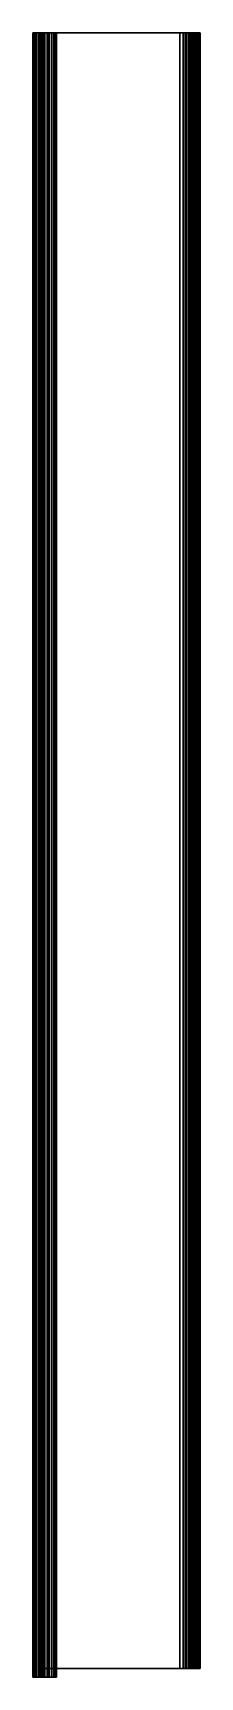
# Model space of a CAD drawing. Header units: inches. Extents: x 0 to 326, y 0 to 386.
# Drawn here: x 286.5 to 325.8, y 0 to 386 of the extents above.
import ezdxf

# ---------------------------------------------------------------- set-up
doc = ezdxf.new("R2010")
doc.units = ezdxf.units.IN
doc.header["$MEASUREMENT"] = 0
doc.layers.add('ACESSORIOS', color=252, linetype='CONTINUOUS')

msp = doc.modelspace()

# ---------------------------------------------------------------- linework, layer by layer
at = {"layer": 'ACESSORIOS'}
for points in [[(286.47, 0, 2.8), (286.47, 0, 11.1), (286.47, 386, 11.1), (286.47, 386, 2.8)], [(288.27, 386, 11.1), (286.47, 386, 11.1), (286.47, 386, 2.8), (288.27, 386, 2.8)], [(288.27, 0, 11.1), (288.27, 386, 11.1), (288.27, 386, 2.8), (288.27, 0, 2.8)], [(289.82, 386, 11.8), (289.82, 0, 11.8), (288.97, 0, 11.8), (288.97, 386, 11.8)], [(289.82, 386, 13.6), (289.82, 0, 13.6), (288.97, 0, 13.6), (288.97, 386, 13.6)], [(289.82, 386, 11.8), (289.82, 386, 13.6), (288.97, 386, 13.6), (288.97, 386, 11.8)], [(320.97, 386, 1.8), (320.97, 2, 1.8), (289.27, 2, 1.8), (289.27, 386, 1.8)], [(289.27, 386), (320.97, 386), (320.97, 2), (289.27, 2)], [(289.27, 386, 1.8), (289.27, 386), (320.97, 386), (320.97, 386, 1.8)], [(290.22, 386, 7.7), (290.22, 0, 7.7), (290.22, 0, 11.4), (290.22, 386, 11.4)], [(290.22, 386, 7.7), (290.22, 0, 7.7), (292.02, 0, 7.7), (292.02, 386, 7.7)], [(290.22, 386, 7.7), (290.22, 386, 11.4), (292.02, 386, 11.4), (292.02, 386, 7.7)], [(292.02, 386, 7.7), (292.02, 0, 7.7), (292.02, 0, 11.4), (292.02, 386, 11.4)], [(322.97, 386, 43), (322.97, 386, 18), (322.97, 2, 18), (322.97, 2, 43)], [(324.77, 386, 18), (322.97, 386, 18), (322.97, 386, 43), (324.77, 386, 43)], [(323.97, 2, 47.5), (325.77, 2, 47.5), (325.77, 386, 47.5), (323.97, 386, 47.5)], [(323.97, 2, 47.5), (323.97, 2, 45.05), (323.97, 386, 45.05), (323.97, 386, 47.5)], [(323.97, 386, 15.95), (323.97, 386, 4.8), (323.97, 2, 4.8), (323.97, 2, 15.95)], [(323.97, 386, 4.8), (325.77, 386, 4.8), (325.77, 386, 15.95), (323.97, 386, 15.95)], [(325.77, 386, 47.5), (325.77, 386, 45.05), (323.97, 386, 45.05), (323.97, 386, 47.5)], [(324.77, 2, 43), (324.77, 2, 18), (324.77, 386, 18), (324.77, 386, 43)], [(325.77, 386, 45.05), (325.77, 386, 47.5), (325.77, 2, 47.5), (325.77, 2, 45.05)], [(325.77, 2, 15.95), (325.77, 2, 4.8), (325.77, 386, 4.8), (325.77, 386, 15.95)], [(288.27, 0, 11.1), (286.47, 0, 11.1), (286.47, 0, 2.8), (288.27, 0, 2.8)], [(289.82, 0, 11.8), (289.82, 0, 13.6), (288.97, 0, 13.6), (288.97, 0, 11.8)], [(289.27, 2, 1.8), (289.27, 2), (320.97, 2), (320.97, 2, 1.8)], [(289.27, 0, 1.8), (289.27, 2, 1.8), (289.27, 2), (289.27, 0)], [(290.22, 0, 11.4), (292.02, 0, 11.4), (292.02, 0, 7.7), (290.22, 0, 7.7)], [(324.77, 2, 18), (322.97, 2, 18), (322.97, 2, 43), (324.77, 2, 43)], [(325.77, 2, 45.05), (323.97, 2, 45.05), (323.97, 2, 47.5), (325.77, 2, 47.5)], [(323.97, 2, 4.8), (323.97, 2, 15.95), (325.77, 2, 15.95), (325.77, 2, 4.8)]]:
    msp.add_3dface(points, dxfattribs=at)

# ---------------------------------------------------------------- meshes
mesh = msp.add_polymesh((2, 7), dxfattribs=at)
for k, corner in enumerate([(288.97, 0, 13.6), (288.33, 0, 13.51), (287.72, 0, 13.27), (287.21, 0, 12.87), (286.81, 0, 12.35), (286.56, 0, 11.75), (286.47, 0, 11.1), (288.97, 386, 13.6), (288.33, 386, 13.51), (287.72, 386, 13.27), (287.21, 386, 12.87), (286.81, 386, 12.35), (286.56, 386, 11.75), (286.47, 386, 11.1)]):
    mesh.set_mesh_vertex(divmod(k, 7), corner)
mesh = msp.add_polymesh((2, 7), dxfattribs=at)
for k, corner in enumerate([(286.47, 386, 2.8), (286.57, 386, 2.08), (286.85, 386, 1.4), (287.29, 386, 0.82), (287.87, 386, 0.38), (288.55, 386, 0.1), (289.27, 386), (286.47, 0, 2.8), (286.57, 0, 2.08), (286.85, 0, 1.4), (287.29, 0, 0.82), (287.87, 0, 0.38), (288.55, 0, 0.1), (289.27, 0)]):
    mesh.set_mesh_vertex(divmod(k, 7), corner)
mesh = msp.add_polymesh((2, 7), dxfattribs=at)
for k, corner in enumerate([(288.97, 386, 11.8), (288.79, 386, 11.78), (288.62, 386, 11.71), (288.48, 386, 11.59), (288.37, 386, 11.45), (288.3, 386, 11.28), (288.27, 386, 11.1), (288.97, 386, 13.6), (288.33, 386, 13.51), (287.72, 386, 13.27), (287.21, 386, 12.87), (286.81, 386, 12.35), (286.56, 386, 11.75), (286.47, 386, 11.1)]):
    mesh.set_mesh_vertex(divmod(k, 7), corner)
mesh = msp.add_polymesh((2, 7), dxfattribs=at)
for k, corner in enumerate([(288.27, 386, 2.8), (288.31, 386, 2.54), (288.41, 386, 2.3), (288.57, 386, 2.09), (288.77, 386, 1.93), (289.02, 386, 1.83), (289.27, 386, 1.8), (286.47, 386, 2.8), (286.57, 386, 2.08), (286.85, 386, 1.4), (287.29, 386, 0.82), (287.87, 386, 0.38), (288.55, 386, 0.1), (289.27, 386)]):
    mesh.set_mesh_vertex(divmod(k, 7), corner)
mesh = msp.add_polymesh((2, 7), dxfattribs=at)
for k, corner in enumerate([(288.97, 386, 11.8), (288.79, 386, 11.78), (288.62, 386, 11.71), (288.48, 386, 11.59), (288.37, 386, 11.45), (288.3, 386, 11.28), (288.27, 386, 11.1), (288.97, 0, 11.8), (288.79, 0, 11.78), (288.62, 0, 11.71), (288.48, 0, 11.59), (288.37, 0, 11.45), (288.3, 0, 11.28), (288.27, 0, 11.1)]):
    mesh.set_mesh_vertex(divmod(k, 7), corner)
mesh = msp.add_polymesh((2, 7), dxfattribs=at)
for k, corner in enumerate([(288.27, 0, 2.8), (288.31, 0, 2.54), (288.41, 0, 2.3), (288.57, 0, 2.09), (288.77, 0, 1.93), (289.02, 0, 1.83), (289.27, 0, 1.8), (288.27, 386, 2.8), (288.31, 386, 2.54), (288.41, 386, 2.3), (288.57, 386, 2.09), (288.77, 386, 1.93), (289.02, 386, 1.83), (289.27, 386, 1.8)]):
    mesh.set_mesh_vertex(divmod(k, 7), corner)
mesh = msp.add_polymesh((2, 7), dxfattribs=at)
for k, corner in enumerate([(289.82, 0, 11.8), (289.93, 0, 11.79), (290.02, 0, 11.75), (290.11, 0, 11.68), (290.17, 0, 11.6), (290.21, 0, 11.5), (290.22, 0, 11.4), (289.82, 386, 11.8), (289.93, 386, 11.79), (290.02, 386, 11.75), (290.11, 386, 11.68), (290.17, 386, 11.6), (290.21, 386, 11.5), (290.22, 386, 11.4)]):
    mesh.set_mesh_vertex(divmod(k, 7), corner)
mesh = msp.add_polymesh((2, 7), dxfattribs=at)
for k, corner in enumerate([(289.82, 386, 13.6), (290.39, 386, 13.53), (290.92, 386, 13.31), (291.38, 386, 12.96), (291.73, 386, 12.5), (291.95, 386, 11.97), (292.02, 386, 11.4), (289.82, 0, 13.6), (290.39, 0, 13.53), (290.92, 0, 13.31), (291.38, 0, 12.96), (291.73, 0, 12.5), (291.95, 0, 11.97), (292.02, 0, 11.4)]):
    mesh.set_mesh_vertex(divmod(k, 7), corner)
mesh = msp.add_polymesh((2, 7), dxfattribs=at)
for k, corner in enumerate([(290.22, 386, 11.4), (290.21, 386, 11.5), (290.17, 386, 11.6), (290.11, 386, 11.68), (290.02, 386, 11.75), (289.93, 386, 11.79), (289.82, 386, 11.8), (292.02, 386, 11.4), (291.95, 386, 11.97), (291.73, 386, 12.5), (291.38, 386, 12.96), (290.92, 386, 13.31), (290.39, 386, 13.53), (289.82, 386, 13.6)]):
    mesh.set_mesh_vertex(divmod(k, 7), corner)
mesh = msp.add_polymesh((2, 7), dxfattribs=at)
for k, corner in enumerate([(320.97, 386, 1.8), (321.75, 386, 1.9), (322.47, 386, 2.2), (323.1, 386, 2.68), (323.57, 386, 3.3), (323.87, 386, 4.02), (323.97, 386, 4.8), (320.97, 2, 1.8), (321.75, 2, 1.9), (322.47, 2, 2.2), (323.1, 2, 2.68), (323.57, 2, 3.3), (323.87, 2, 4.02), (323.97, 2, 4.8)]):
    mesh.set_mesh_vertex(divmod(k, 7), corner)
mesh = msp.add_polymesh((2, 7), dxfattribs=at)
for k, corner in enumerate([(320.97, 2), (322.22, 2, 0.16), (323.37, 2, 0.64), (324.37, 2, 1.41), (325.13, 2, 2.4), (325.61, 2, 3.56), (325.77, 2, 4.8), (320.97, 386), (322.22, 386, 0.16), (323.37, 386, 0.64), (324.37, 386, 1.41), (325.13, 386, 2.4), (325.61, 386, 3.56), (325.77, 386, 4.8)]):
    mesh.set_mesh_vertex(divmod(k, 7), corner)
mesh = msp.add_polymesh((2, 7), dxfattribs=at)
for k, corner in enumerate([(320.97, 386, 1.8), (321.75, 386, 1.9), (322.47, 386, 2.2), (323.1, 386, 2.68), (323.57, 386, 3.3), (323.87, 386, 4.02), (323.97, 386, 4.8), (320.97, 386), (322.22, 386, 0.16), (323.37, 386, 0.64), (324.37, 386, 1.41), (325.13, 386, 2.4), (325.61, 386, 3.56), (325.77, 386, 4.8)]):
    mesh.set_mesh_vertex(divmod(k, 7), corner)
mesh = msp.add_polymesh((2, 7), dxfattribs=at)
for k, corner in enumerate([(322.97, 2, 18), (323, 2, 17.67), (323.07, 2, 17.34), (323.2, 2, 17.04), (323.36, 2, 16.75), (323.57, 2, 16.49), (323.82, 2, 16.27), (322.97, 386, 18), (323, 386, 17.67), (323.07, 386, 17.34), (323.2, 386, 17.04), (323.36, 386, 16.75), (323.57, 386, 16.49), (323.82, 386, 16.27)]):
    mesh.set_mesh_vertex(divmod(k, 7), corner)
mesh = msp.add_polymesh((2, 7), dxfattribs=at)
for k, corner in enumerate([(323.82, 386, 44.73), (323.57, 386, 44.51), (323.36, 386, 44.25), (323.2, 386, 43.96), (323.07, 386, 43.66), (323, 386, 43.33), (322.97, 386, 43), (323.82, 2, 44.73), (323.57, 2, 44.51), (323.36, 2, 44.25), (323.2, 2, 43.96), (323.07, 2, 43.66), (323, 2, 43.33), (322.97, 2, 43)]):
    mesh.set_mesh_vertex(divmod(k, 7), corner)
mesh = msp.add_polymesh((2, 7), dxfattribs=at)
for k, corner in enumerate([(324.77, 386, 43), (324.78, 386, 43.06), (324.79, 386, 43.12), (324.81, 386, 43.18), (324.85, 386, 43.23), (324.88, 386, 43.27), (324.93, 386, 43.32), (322.97, 386, 43), (323, 386, 43.33), (323.07, 386, 43.66), (323.2, 386, 43.96), (323.36, 386, 44.25), (323.57, 386, 44.51), (323.82, 386, 44.73)]):
    mesh.set_mesh_vertex(divmod(k, 7), corner)
mesh = msp.add_polymesh((2, 7), dxfattribs=at)
for k, corner in enumerate([(324.93, 386, 17.68), (324.88, 386, 17.73), (324.85, 386, 17.77), (324.81, 386, 17.82), (324.79, 386, 17.88), (324.78, 386, 17.94), (324.77, 386, 18), (323.82, 386, 16.27), (323.57, 386, 16.49), (323.36, 386, 16.75), (323.2, 386, 17.04), (323.07, 386, 17.34), (323, 386, 17.67), (322.97, 386, 18)]):
    mesh.set_mesh_vertex(divmod(k, 7), corner)
mesh = msp.add_polymesh((2, 4), dxfattribs=at)
for k, corner in enumerate([(323.97, 2, 45.05), (323.96, 2, 44.93), (323.9, 2, 44.82), (323.82, 2, 44.73), (323.97, 386, 45.05), (323.96, 386, 44.93), (323.9, 386, 44.82), (323.82, 386, 44.73)]):
    mesh.set_mesh_vertex(divmod(k, 4), corner)
mesh = msp.add_polymesh((2, 4), dxfattribs=at)
for k, corner in enumerate([(323.97, 2, 15.95), (323.96, 2, 16.07), (323.9, 2, 16.18), (323.82, 2, 16.27), (323.97, 386, 15.95), (323.96, 386, 16.07), (323.9, 386, 16.18), (323.82, 386, 16.27)]):
    mesh.set_mesh_vertex(divmod(k, 4), corner)
mesh = msp.add_polymesh((2, 7), dxfattribs=at)
for k, corner in enumerate([(323.97, 386, 45.05), (323.97, 386, 44.99), (323.96, 386, 44.93), (323.93, 386, 44.87), (323.9, 386, 44.82), (323.86, 386, 44.77), (323.82, 386, 44.73), (325.77, 386, 45.05), (325.75, 386, 44.72), (325.67, 386, 44.39), (325.55, 386, 44.08), (325.38, 386, 43.8), (325.17, 386, 43.54), (324.93, 386, 43.32)]):
    mesh.set_mesh_vertex(divmod(k, 7), corner)
mesh = msp.add_polymesh((2, 7), dxfattribs=at)
for k, corner in enumerate([(323.97, 386, 15.95), (323.97, 386, 16.01), (323.96, 386, 16.07), (323.93, 386, 16.13), (323.9, 386, 16.18), (323.86, 386, 16.23), (323.82, 386, 16.27), (325.77, 386, 15.95), (325.75, 386, 16.28), (325.67, 386, 16.61), (325.55, 386, 16.92), (325.38, 386, 17.2), (325.17, 386, 17.46), (324.93, 386, 17.68)]):
    mesh.set_mesh_vertex(divmod(k, 7), corner)
mesh = msp.add_polymesh((2, 4), dxfattribs=at)
for k, corner in enumerate([(324.77, 2, 43), (324.79, 2, 43.12), (324.85, 2, 43.23), (324.93, 2, 43.32), (324.77, 386, 43), (324.79, 386, 43.12), (324.85, 386, 43.23), (324.93, 386, 43.32)]):
    mesh.set_mesh_vertex(divmod(k, 4), corner)
mesh = msp.add_polymesh((2, 4), dxfattribs=at)
for k, corner in enumerate([(324.77, 2, 18), (324.79, 2, 17.88), (324.85, 2, 17.77), (324.93, 2, 17.68), (324.77, 386, 18), (324.79, 386, 17.88), (324.85, 386, 17.77), (324.93, 386, 17.68)]):
    mesh.set_mesh_vertex(divmod(k, 4), corner)
mesh = msp.add_polymesh((2, 7), dxfattribs=at)
for k, corner in enumerate([(325.77, 2, 45.05), (325.75, 2, 44.72), (325.67, 2, 44.39), (325.55, 2, 44.08), (325.38, 2, 43.8), (325.17, 2, 43.54), (324.93, 2, 43.32), (325.77, 386, 45.05), (325.75, 386, 44.72), (325.67, 386, 44.39), (325.55, 386, 44.08), (325.38, 386, 43.8), (325.17, 386, 43.54), (324.93, 386, 43.32)]):
    mesh.set_mesh_vertex(divmod(k, 7), corner)
mesh = msp.add_polymesh((2, 7), dxfattribs=at)
for k, corner in enumerate([(324.93, 386, 17.68), (325.17, 386, 17.46), (325.38, 386, 17.2), (325.55, 386, 16.92), (325.67, 386, 16.61), (325.75, 386, 16.28), (325.77, 386, 15.95), (324.93, 2, 17.68), (325.17, 2, 17.46), (325.38, 2, 17.2), (325.55, 2, 16.92), (325.67, 2, 16.61), (325.75, 2, 16.28), (325.77, 2, 15.95)]):
    mesh.set_mesh_vertex(divmod(k, 7), corner)
mesh = msp.add_polymesh((2, 7), dxfattribs=at)
for k, corner in enumerate([(289.27, 0, 1.8), (289.02, 0, 1.83), (288.77, 0, 1.93), (288.57, 0, 2.09), (288.41, 0, 2.3), (288.31, 0, 2.54), (288.27, 0, 2.8), (289.27, 0), (288.55, 0, 0.1), (287.87, 0, 0.38), (287.29, 0, 0.82), (286.85, 0, 1.4), (286.57, 0, 2.08), (286.47, 0, 2.8)]):
    mesh.set_mesh_vertex(divmod(k, 7), corner)
mesh = msp.add_polymesh((2, 7), dxfattribs=at)
for k, corner in enumerate([(288.27, 0, 11.1), (288.3, 0, 11.28), (288.37, 0, 11.45), (288.48, 0, 11.59), (288.62, 0, 11.71), (288.79, 0, 11.78), (288.97, 0, 11.8), (286.47, 0, 11.1), (286.56, 0, 11.75), (286.81, 0, 12.35), (287.21, 0, 12.87), (287.72, 0, 13.27), (288.33, 0, 13.51), (288.97, 0, 13.6)]):
    mesh.set_mesh_vertex(divmod(k, 7), corner)
mesh = msp.add_polymesh((2, 7), dxfattribs=at)
for k, corner in enumerate([(289.82, 0, 11.8), (289.93, 0, 11.79), (290.02, 0, 11.75), (290.11, 0, 11.68), (290.17, 0, 11.6), (290.21, 0, 11.5), (290.22, 0, 11.4), (289.82, 0, 13.6), (290.39, 0, 13.53), (290.92, 0, 13.31), (291.38, 0, 12.96), (291.73, 0, 12.5), (291.95, 0, 11.97), (292.02, 0, 11.4)]):
    mesh.set_mesh_vertex(divmod(k, 7), corner)
mesh = msp.add_polymesh((2, 7), dxfattribs=at)
for k, corner in enumerate([(320.97, 2, 1.8), (321.75, 2, 1.9), (322.47, 2, 2.2), (323.1, 2, 2.68), (323.57, 2, 3.3), (323.87, 2, 4.02), (323.97, 2, 4.8), (320.97, 2), (322.22, 2, 0.16), (323.37, 2, 0.64), (324.37, 2, 1.41), (325.13, 2, 2.4), (325.61, 2, 3.56), (325.77, 2, 4.8)]):
    mesh.set_mesh_vertex(divmod(k, 7), corner)
mesh = msp.add_polymesh((2, 7), dxfattribs=at)
for k, corner in enumerate([(324.93, 2, 17.68), (324.88, 2, 17.73), (324.85, 2, 17.77), (324.81, 2, 17.82), (324.79, 2, 17.88), (324.78, 2, 17.94), (324.77, 2, 18), (323.82, 2, 16.27), (323.57, 2, 16.49), (323.36, 2, 16.75), (323.2, 2, 17.04), (323.07, 2, 17.34), (323, 2, 17.67), (322.97, 2, 18)]):
    mesh.set_mesh_vertex(divmod(k, 7), corner)
mesh = msp.add_polymesh((2, 7), dxfattribs=at)
for k, corner in enumerate([(324.77, 2, 43), (324.78, 2, 43.06), (324.79, 2, 43.12), (324.81, 2, 43.18), (324.85, 2, 43.23), (324.88, 2, 43.27), (324.93, 2, 43.32), (322.97, 2, 43), (323, 2, 43.33), (323.07, 2, 43.66), (323.2, 2, 43.96), (323.36, 2, 44.25), (323.57, 2, 44.51), (323.82, 2, 44.73)]):
    mesh.set_mesh_vertex(divmod(k, 7), corner)
mesh = msp.add_polymesh((2, 7), dxfattribs=at)
for k, corner in enumerate([(323.97, 2, 15.95), (323.97, 2, 16.01), (323.96, 2, 16.07), (323.93, 2, 16.13), (323.9, 2, 16.18), (323.86, 2, 16.23), (323.82, 2, 16.27), (325.77, 2, 15.95), (325.75, 2, 16.28), (325.67, 2, 16.61), (325.55, 2, 16.92), (325.38, 2, 17.2), (325.17, 2, 17.46), (324.93, 2, 17.68)]):
    mesh.set_mesh_vertex(divmod(k, 7), corner)
mesh = msp.add_polymesh((2, 7), dxfattribs=at)
for k, corner in enumerate([(323.97, 2, 45.05), (323.97, 2, 44.99), (323.96, 2, 44.93), (323.93, 2, 44.87), (323.9, 2, 44.82), (323.86, 2, 44.77), (323.82, 2, 44.73), (325.77, 2, 45.05), (325.75, 2, 44.72), (325.67, 2, 44.39), (325.55, 2, 44.08), (325.38, 2, 43.8), (325.17, 2, 43.54), (324.93, 2, 43.32)]):
    mesh.set_mesh_vertex(divmod(k, 7), corner)

doc.saveas('drawing.dxf')
